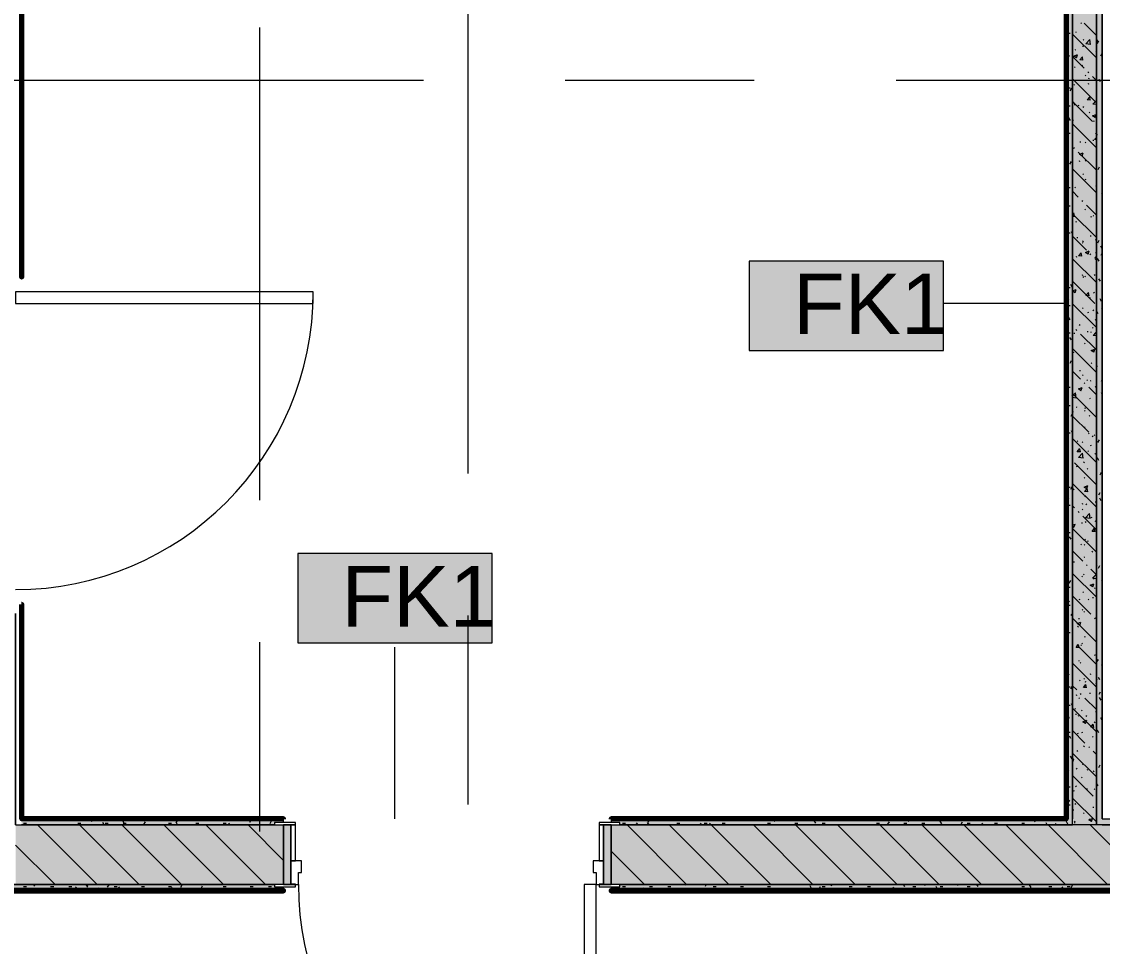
# Model space of a CAD drawing. Header units: millimetres. Extents: x -3817 to 677485, y -22715 to 103890.
# Drawn here: x 401343 to 404973, y 20311 to 23416 of the extents above; entities that cross this region are included whole.
import ezdxf

# ---------------------------------------------------------------- set-up
doc = ezdxf.new("R2010")
doc.units = ezdxf.units.MM
doc.layers.add('PDF _Геометрия', color=7, linetype='Continuous', true_color=0x1d1d1d)
doc.layers.add('PDF _Сплошная заливка', color=7, linetype='Continuous', true_color=0xffffff)
doc.layers.add('PDF _Текст', color=7, linetype='Continuous')
doc.styles.add('PDF GOST-Common', font='arial.ttf')

msp = doc.modelspace()

# ---------------------------------------------------------------- hatches: boundary and pattern name
at = {"layer": 'PDF _Сплошная заливка', "transparency": 33554559}
for points in [[(404872.9, 20719), (404952.9, 20719), (404952.9, 28819), (404872.9, 28819), (404872.9, 20739)], [(404852.9, 20739), (404872.9, 20739), (404872.9, 24619), (404852.9, 24619), (404852.9, 20740)]]:
    msp.add_hatch(color=256, dxfattribs=at).paths.add_polyline_path(points)
h = msp.add_hatch(color=256, dxfattribs=at)
h.paths.add_polyline_path([(404872.9, 20719), (404872.9, 20739), (403322.9, 20739), (403322.9, 20727), (403352.9, 20727), (403352.9, 20719), (404519.5, 20719)], flags=0)
h.paths.add_polyline_path([(401518.8, 20719), (402192.9, 20719.7), (402192.9, 20727), (402222.9, 20727), (402222.9, 20739), (401342.9, 20739), (401342.9, 20719)], flags=0)
h = msp.add_hatch(color=256, dxfattribs=at)
h.paths.add_polyline_path([(411482.9, 20519), (411482.9, 20719), (407462.9, 20719), (407462.9, 20519), (411271.2, 20519)], flags=0)
h.paths.add_polyline_path([(402192.9, 20519), (402222.9, 20519), (402222.9, 20719), (401322.9, 20719), (401322.9, 20519), (401518.8, 20519)], flags=0)
h.paths.add_polyline_path([(403352.9, 20519), (405862.9, 20519), (405862.9, 20719), (403322.9, 20719), (403322.9, 20519)], flags=0)
h.paths.add_polyline_path([(400822.9, 20519), (400822.9, 20719), (394042.9, 20719), (394042.9, 20519), (400018.4, 20519)], flags=0)
h = msp.add_hatch(color=256, dxfattribs=at)
h.paths.add_polyline_path([(411742.9, 20499), (411742.9, 20519), (407492.9, 20518.9), (407492.9, 20511), (407462.9, 20511), (407462.9, 20499), (411741.9, 20499)], flags=0)
h.paths.add_polyline_path([(403352.9, 20499), (406362.9, 20499), (406362.9, 20511), (406332.9, 20511), (406332.9, 20519), (403352.9, 20518.8), (403352.9, 20511), (403322.9, 20511), (403322.9, 20499)], flags=0)
h.paths.add_polyline_path([(402222.9, 20499), (402222.9, 20511), (402192.9, 20511), (402192.9, 20519), (394042.9, 20519), (394042.9, 20499), (402192.9, 20499)], flags=0)

# ---------------------------------------------------------------- linework, layer by layer
at = {"layer": 'PDF _Геометрия', "color": 9, "lineweight": 9, "true_color": 0xc0c0c0}
for points in [[(404952.9, 28819), (404952.9, 20719), (404952.9, 28799), (407612.9, 28799), (407612.9, 28519), (407612.9, 28499)], [(402222.9, 20727), (402222.9, 20739)], [(403322.9, 20739), (403322.9, 20727)], [(402222.9, 20519), (402222.9, 20719)], [(403322.9, 20719), (403322.9, 20519)], [(394063.9, 20499), (402222.9, 20499), (402222.9, 20511)], [(403322.9, 20511), (403322.9, 20499), (406362.9, 20499), (406362.9, 20511)]]:
    msp.add_lwpolyline(points, dxfattribs=at)
at = {"layer": 'PDF _Геометрия', "color": 231, "lineweight": 9, "true_color": 0xff80c0}
for points in [[(404972.9, 28799), (404972.9, 28798), (404972.9, 20739), (404973.9, 20739), (405842.9, 20739), (405842.9, 20740), (405842.9, 21039)], [(403322.9, 20739), (404852.9, 20739), (404852.9, 20740), (404852.9, 24599), (404851.9, 24599), (404012.9, 24599)], [(401342.9, 21459), (401342.9, 20739), (401343.9, 20739), (402222.9, 20739)]]:
    msp.add_lwpolyline(points, dxfattribs=at)
at = {"layer": 'PDF _Геометрия', "color": 7, "lineweight": 9}
for points in [[(404972.9, 20739), (404972.9, 28798)], [(404972.9, 20719), (405862.9, 20719), (404972.9, 20719), (404952.9, 20719), (404872.9, 20719), (403352.9, 20719), (404872.9, 20719), (404872.9, 20739), (404872.9, 24619)], [(404852.9, 24619), (404532.9, 24619), (404852.9, 24619), (404872.9, 24619), (404872.9, 20739)], [(404852.9, 24599), (404852.9, 20740)], [(404852.4, 22470), (404439.9, 22470)], [(401322.9, 20719), (401322.9, 21429), (401322.9, 20719), (401342.9, 20719), (402192.9, 20719), (401342.9, 20719)], [(402597, 20739.5), (402597, 21316.2)], [(406332.9, 20519), (403352.9, 20519), (406332.9, 20519), (405862.9, 20519), (405862.9, 21019), (406362.9, 21019), (406362.9, 20727)], [(402222.9, 20739), (401343.9, 20739)], [(404852.9, 20739), (403322.9, 20739)], [(394042.9, 20499), (394042.9, 18419), (394042.9, 20499), (394042.9, 20519), (402192.9, 20519), (394042.9, 20519)]]:
    msp.add_lwpolyline(points, dxfattribs=at)
at = {"layer": 'PDF _Геометрия', "color": 231, "lineweight": 70, "true_color": 0xff80c0}
for points in [[(403739.1, 28448), (404851.9, 28448), (404851.9, 25140), (404012.9, 25140), (404011.9, 25140), (404011.9, 24599), (404011.9, 24598), (404851.9, 24598), (404851.9, 20740), (403322.9, 20740), (403322.9, 20739)], [(402222.9, 20739), (402222.9, 20740), (401343.9, 20740), (401343.9, 21459), (401342.9, 21459)], [(394062.9, 20499), (394062.9, 18419), (394063.9, 18419), (394063.9, 20498), (402222.9, 20498), (402222.9, 20499), (394063.9, 20499)]]:
    msp.add_lwpolyline(points, dxfattribs=at)
for points in [[(401342.9, 27119), (401342.9, 22559), (401343.9, 22559), (401343.9, 27119)], [(406362.9, 20499), (403322.9, 20499), (403322.9, 20498), (406362.9, 20498)]]:
    msp.add_lwpolyline(points, close=True, dxfattribs=at)
at = {"layer": 'PDF _Геометрия', "color": 253, "lineweight": 9, "true_color": 0xaaaaaa}
for points in [[(402842.9, 21898.7), (402842.9, 23486.2)], [(402142.9, 21808.7), (402142.9, 23396.2)], [(401105, 23219), (402692.5, 23219)], [(403168.8, 23219), (403803.8, 23219)], [(404280, 23219), (405867.5, 23219)], [(402842.9, 20787.4), (402842.9, 21422.4)], [(402142.9, 20697.4), (402142.9, 21332.4)]]:
    msp.add_lwpolyline(points, dxfattribs=at)
at = {"layer": 'PDF _Геометрия', "color": 253, "lineweight": 9, "true_color": 0x9b9b9b}
for points in [[(404854.9, 23411.3), (404852.9, 23407.8)], [(404854.5, 23376.9), (404864.5, 23376.9)], [(404952.9, 23346.4), (404956, 23346.4)], [(404958.9, 23349.3), (404953.9, 23358)], [(404960.5, 23350.3), (404955.4, 23341.6)], [(404971.6, 23308.7), (404966.6, 23300)], [(404862, 23301.6), (404856.9, 23292.9)], [(404857.9, 23233.6), (404852.9, 23225)], [(404952.9, 23255), (404956, 23255)], [(404857.4, 23220.3), (404852.9, 23228.2)], [(404967.1, 23213.2), (404962.1, 23221.9)], [(404854.5, 23194), (404864.5, 23194)], [(404869, 23192), (404864, 23183.2)], [(404854.5, 23133.1), (404864.5, 23133.1)], [(404952.9, 23133.1), (404956, 23133.1)], [(404865.6, 23084.2), (404860.6, 23092.9)], [(404854.5, 23041.6), (404864.5, 23041.6)], [(404955.3, 23036.6), (404952.9, 23032.4)], [(404856.8, 22987.9), (404852.9, 22981.1)], [(404952.9, 23011.2), (404956, 23011.2)], [(404953, 22993.9), (404952.9, 22994)], [(404867.9, 22946.2), (404862.9, 22937.5)], [(404952.9, 22919.7), (404956, 22919.7)], [(404962.4, 22926.9), (404957.3, 22918.2)], [(404854.5, 22858.8), (404864.5, 22858.8)], [(404972.9, 22837.4), (404971.3, 22840.1)], [(404854.5, 22797.8), (404864.5, 22797.8)], [(404952.9, 22797.8), (404956, 22797.8)], [(404854.5, 22706.4), (404864.5, 22706.4)], [(404872.9, 22705.9), (404869.8, 22711.1)], [(404952.9, 22675.9), (404956, 22675.9)], [(404961.3, 22681.2), (404956.2, 22672.5)], [(404972.9, 22654.6), (404968.4, 22662.4)], [(404962.2, 22612.1), (404957.2, 22620.8)], [(404972.4, 22639.5), (404967.4, 22630.8)], [(404952.9, 22584.4), (404956, 22584.4)], [(404858.7, 22564.4), (404853.6, 22555.7)], [(404966.3, 22544), (404961.3, 22552.8)], [(404854.5, 22523.5), (404864.5, 22523.5)], [(404871.9, 22524.7), (404866.9, 22533.4)], [(404860.7, 22483.1), (404855.7, 22491.8)], [(404970.4, 22476), (404965.4, 22484.7)], [(404854.5, 22462.5), (404864.5, 22462.5)], [(404952.9, 22462.5), (404956, 22462.5)], [(404959.2, 22434.4), (404954.2, 22443.1)], [(404972.9, 22457.4), (404970.4, 22453.1)], [(404864.8, 22415), (404859.8, 22423.8)], [(404854.5, 22371.1), (404864.5, 22371.1)], [(404868.9, 22347), (404863.9, 22355.7)], [(404952.9, 22340.6), (404956, 22340.6)], [(404857.6, 22318.7), (404852.9, 22310.6)], [(404857.7, 22305.4), (404852.9, 22313.8)], [(404868.7, 22277.1), (404863.7, 22268.3)], [(404956.2, 22256.7), (404952.9, 22262.5)], [(404952.9, 22249.2), (404956, 22249.2)], [(404854.5, 22188.2), (404864.5, 22188.2)], [(404972.9, 22213.6), (404969.3, 22207.4)], [(404872.9, 22162.3), (404870.8, 22158.7)], [(404972.9, 22166.9), (404970.5, 22171)], [(404854.7, 22127.7), (404852.9, 22130.9)], [(404854.5, 22127.2), (404864.5, 22127.2)], [(404952.9, 22127.2), (404956, 22127.2)], [(404871.7, 22099.3), (404866.7, 22090.6)], [(404854.5, 22035.8), (404864.5, 22035.8)], [(404872.9, 22035.3), (404869, 22042)], [(404952.9, 22005.3), (404956, 22005.3)], [(404962.1, 22012), (404957, 22003.3)], [(404961.4, 21942.9), (404956.4, 21951.6)], [(404952.9, 21913.9), (404956, 21913.9)], [(404969.1, 21902.3), (404964.1, 21893.6)], [(404854.5, 21852.9), (404864.5, 21852.9)], [(404870.6, 21853.6), (404865.6, 21844.9)], [(404859.9, 21813.9), (404854.9, 21822.6)], [(404965.1, 21834.3), (404960, 21825.6)], [(404854.5, 21792), (404864.5, 21792)], [(404952.9, 21792), (404956, 21792)], [(404969.6, 21806.8), (404964.6, 21815.5)], [(404972.9, 21786.9), (404971.2, 21783.9)], [(404854.5, 21700.5), (404864.5, 21700.5)], [(404868.1, 21677.8), (404863.1, 21686.6)], [(404858.4, 21649.5), (404853.4, 21640.8)], [(404952.9, 21670), (404956, 21670)], [(404955.4, 21587.5), (404952.9, 21591.9)], [(404952.9, 21578.6), (404956, 21578.6)], [(404964, 21588.6), (404958.9, 21579.8)], [(404865.5, 21539.8), (404860.4, 21531.1)], [(404972.9, 21543), (404970.1, 21538.2)], [(404854.5, 21517.6), (404864.5, 21517.6)], [(404853.9, 21458.5), (404852.9, 21460.3)], [(404854.5, 21456.7), (404864.5, 21456.7)], [(404861.4, 21471.8), (404856.3, 21463.1)], [(404952.9, 21456.7), (404956, 21456.7)], [(404872.5, 21430.2), (404867.5, 21421.5)], [(404854.5, 21365.2), (404864.5, 21365.2)], [(404952.9, 21334.8), (404956, 21334.8)], [(404872.9, 21303.8), (404872.3, 21304.8)], [(404958.8, 21274.8), (404953.8, 21266.1)], [(404952.9, 21243.3), (404956, 21243.3)], [(404972.9, 21252.5), (404970.8, 21256)], [(404860.3, 21226.1), (404855.2, 21217.4)], [(404954.7, 21206.8), (404952.9, 21203.6)], [(404964.7, 21205.7), (404959.7, 21214.4)], [(404854.5, 21182.4), (404864.5, 21182.4)], [(404871.4, 21184.4), (404866.4, 21175.7)], [(404965.9, 21165.1), (404960.8, 21156.4)], [(404872.9, 21120.9), (404869.3, 21127.1)], [(404968.8, 21137.7), (404963.8, 21146.4)], [(404854.5, 21121.4), (404864.5, 21121.4)], [(404952.9, 21121.4), (404956, 21121.4)], [(404863.2, 21076.7), (404858.2, 21085.4)], [(404972.9, 21069.6), (404967.8, 21078.3)], [(404854.5, 21030), (404864.5, 21030)], [(404961.7, 21028), (404956.7, 21036.7)], [(404867.3, 21008.7), (404862.3, 21017.4)], [(404952.9, 20999.5), (404956, 20999.5)], [(404871.4, 20940.6), (404866.3, 20949.3)], [(404953.6, 20961), (404952.9, 20959.8)], [(404855.1, 20912.3), (404852.9, 20908.5)], [(404954.6, 20918.3), (404952.9, 20921.4)], [(404964.8, 20919.4), (404959.7, 20910.7)], [(404860.2, 20899), (404855.2, 20907.7)], [(404952.9, 20908), (404956, 20908)], [(404854.5, 20847.1), (404864.5, 20847.1)], [(404958.7, 20850.3), (404953.7, 20859)], [(404972.9, 20872.5), (404970.9, 20869)], [(404862.2, 20802.6), (404857.1, 20793.9)], [(404853.1, 20789.3), (404852.9, 20789.8)], [(404854.5, 20786.1), (404864.5, 20786.1)], [(404952.9, 20786.1), (404956, 20786.1)], [(401401.7, 20732.4), (401397.9, 20739)], [(401552.3, 20739), (401548.8, 20733)], [(401579.4, 20729.4), (401574.4, 20738.1)], [(401689.1, 20722.3), (401684, 20731)], [(401758, 20729.5), (401752.9, 20720.8)], [(401798.6, 20739), (401794.6, 20732)], [(401866.8, 20719.3), (401861.7, 20728)], [(401867.6, 20736.6), (401862.6, 20727.9)], [(401961.2, 20738.6), (401961, 20739)], [(402113.4, 20735.5), (402108.3, 20726.8)], [(402181.4, 20731.4), (402176.4, 20722.7)], [(403450.7, 20719), (403445.8, 20727.5)], [(403451.7, 20737.1), (403446.7, 20728.4)], [(403545.3, 20738.1), (403544.8, 20739)], [(403558.4, 20739), (403556.4, 20735.5)], [(403804.8, 20739), (403802.1, 20734.4)], [(403875.2, 20739), (403870.1, 20730.3)], [(403968.7, 20736.2), (403967.1, 20739)], [(404010.4, 20725.1), (404005.3, 20733.8)], [(404257, 20729.7), (404251.9, 20721)], [(404297.5, 20739), (404293.6, 20732.2)], [(404324.1, 20730.3), (404319.1, 20739)], [(404392.2, 20734.4), (404389.5, 20739)], [(404433.8, 20723.2), (404428.8, 20731.9)], [(404502.7, 20728.6), (404497.7, 20719.9)], [(404569.9, 20731.4), (404565.4, 20739)], [(404649.5, 20739), (404649, 20738.1)], [(404719.8, 20739), (404717, 20734.1)], [(404747.6, 20728.4), (404742.5, 20737.1)], [(404857.2, 20721.3), (404852.2, 20730)], [(401349.3, 20725.2), (401359.3, 20725.2)], [(401532.2, 20725.2), (401542.2, 20725.2)], [(401620.6, 20719), (401616, 20726.9)], [(401623.6, 20725.2), (401633.7, 20725.2)], [(401684.6, 20725.2), (401694.6, 20725.2)], [(401726.2, 20719), (401725.7, 20719.9)], [(401837, 20725.2), (401847, 20725.2)], [(401928.4, 20725.2), (401938.5, 20725.2)], [(402019.8, 20725.2), (402029.9, 20725.2)], [(402042.9, 20719), (402039.4, 20725)], [(403361, 20725.2), (403371, 20725.2)], [(403410.1, 20725.9), (403406.1, 20719)], [(403543.9, 20725.2), (403553.9, 20725.2)], [(403626.7, 20719), (403623.5, 20724.5)], [(403635.3, 20725.2), (403645.3, 20725.2)], [(403655.8, 20724.8), (403652.4, 20719)], [(403696.2, 20725.2), (403706.3, 20725.2)], [(403723.8, 20720.8), (403722.8, 20719)], [(403848.6, 20725.2), (403858.7, 20725.2)], [(403940.1, 20725.2), (403950.1, 20725.2)], [(403969.6, 20719.7), (403969.2, 20719)], [(404031.5, 20725.2), (404041.6, 20725.2)], [(404214.4, 20725.2), (404224.5, 20725.2)], [(404305.8, 20725.2), (404315.9, 20725.2)], [(404366.8, 20725.2), (404376.9, 20725.2)], [(404471.4, 20719), (404470.4, 20720.7)], [(404519.2, 20725.2), (404529.3, 20725.2)], [(404570.7, 20724.5), (404567.5, 20719)], [(404610.6, 20725.2), (404620.7, 20725.2)], [(404702.1, 20725.2), (404712.1, 20725.2)], [(404788.2, 20719), (404784.2, 20725.9)], [(404816.5, 20723.5), (404813.9, 20719)], [(401349.3, 20511.8), (401359.3, 20511.8)], [(401387.5, 20513), (401384.1, 20519)], [(401440.7, 20511.8), (401450.8, 20511.8)], [(401501.7, 20511.8), (401511.7, 20511.8)], [(401526.4, 20511.3), (401521.3, 20502.6)], [(401565.3, 20510), (401560.2, 20518.8)], [(401566, 20519), (401563, 20513.7)], [(401636, 20518.3), (401631, 20509.6)], [(401654.1, 20511.8), (401664.1, 20511.8)], [(401674.9, 20503), (401669.9, 20511.7)], [(401745.5, 20511.8), (401755.6, 20511.8)], [(401837, 20511.8), (401847, 20511.8)], [(401881.8, 20517.2), (401876.7, 20508.5)], [(401949.8, 20513.2), (401944.8, 20504.4)], [(402019.8, 20511.8), (402029.9, 20511.8)], [(402111.3, 20511.8), (402121.3, 20511.8)], [(402164.4, 20519), (402164.1, 20518.6)], [(402172.2, 20511.8), (402182.3, 20511.8)], [(403361, 20511.8), (403371, 20511.8)], [(403452.4, 20511.8), (403462.5, 20511.8)], [(403513.4, 20511.8), (403523.4, 20511.8)], [(403531.1, 20518.8), (403531, 20519)], [(403572.2, 20519), (403570.5, 20516.1)], [(403642.6, 20519), (403638.5, 20512)], [(403665.8, 20511.8), (403675.8, 20511.8)], [(403757.2, 20511.8), (403767.3, 20511.8)], [(403848.6, 20511.8), (403858.7, 20511.8)], [(403954.6, 20516.9), (403953.4, 20519)], [(403996.2, 20505.8), (403991.2, 20514.5)], [(404025.4, 20511.5), (404020.3, 20502.8)], [(404031.5, 20511.8), (404041.6, 20511.8)], [(404064.9, 20519), (404062, 20513.9)], [(404123, 20511.8), (404133, 20511.8)], [(404183.9, 20511.8), (404194, 20511.8)], [(404271.1, 20510.4), (404266.1, 20501.7)], [(404310, 20510.9), (404305.3, 20519)], [(404336.3, 20511.8), (404346.4, 20511.8)], [(404378, 20515), (404375.7, 20519)], [(404419.6, 20503.9), (404414.6, 20512.6)], [(404427.8, 20511.8), (404437.8, 20511.8)], [(404487.2, 20519), (404485.4, 20515.8)], [(404519.2, 20511.8), (404529.3, 20511.8)], [(404555.7, 20512), (404551.7, 20519)], [(404702.1, 20511.8), (404712.1, 20511.8)], [(404733.4, 20509), (404728.4, 20517.7)], [(404793.5, 20511.8), (404803.6, 20511.8)], [(404843.1, 20502), (404838.1, 20510.7)], [(404854.5, 20511.8), (404864.5, 20511.8)], [(404872.2, 20515.3), (404867.2, 20506.6)], [(404909.6, 20519), (404908.8, 20517.7)], [(401484.7, 20500.1), (401484.1, 20499)], [(401606.8, 20499), (401601.9, 20507.6)], [(401712.4, 20499), (401711.5, 20500.5)], [(401730.5, 20499), (401730.5, 20499)], [(401852.6, 20500), (401847.6, 20508.7)], [(402029.2, 20499), (402025.3, 20505.7)], [(403424.2, 20506.6), (403419.8, 20499)], [(403436.7, 20499.5), (403431.7, 20508.2)], [(403492.3, 20502.5), (403490.2, 20499)], [(403613, 20499), (403609.4, 20505.2)], [(403738, 20501.4), (403736.6, 20499)], [(404229.5, 20499.2), (404229.3, 20499)], [(404339.1, 20506.3), (404334.9, 20499)], [(404457.6, 20499), (404456.3, 20501.4)], [(404584.9, 20505.2), (404581.3, 20499)], [(404652.9, 20501.1), (404651.7, 20499)], [(404774.4, 20499), (404770, 20506.6)], [(404880, 20499), (404879.7, 20499.5)]]:
    msp.add_lwpolyline(points, dxfattribs=at)
at = {"layer": 'PDF _Геометрия', "color": 252, "lineweight": 9, "true_color": 0x878787}
for points in [[(404883.9, 23379.8), (404886.5, 23381.8)], [(404900.4, 23411.6), (404903.2, 23409.8)], [(404952.9, 23369.5), (404912.2, 23410.2)], [(404952.9, 23294), (404872.9, 23374)], [(404908.5, 23355.5), (404911, 23353.2)], [(404933.4, 23339), (404917.5, 23341.4), (404931.4, 23355.8)], [(404933.4, 23338.9), (404931.4, 23355.8)], [(404885.7, 23294), (404876.9, 23300), (404889.3, 23304.8)], [(404881.7, 23320.6), (404884.4, 23322.6)], [(404885.7, 23294), (404889.3, 23304.7)], [(404906.8, 23332.9), (404910.1, 23333.3)], [(404951.1, 23316.4), (404952.9, 23314.8)], [(404951.3, 23338.7), (404952.9, 23338.9)], [(404912.2, 23259.3), (404872.9, 23298.6)], [(404907.9, 23286.1), (404897.3, 23287), (404905.8, 23297.3)], [(404903.3, 23296.9), (404906.1, 23295.1)], [(404904.5, 23268.6), (404907.8, 23269)], [(404907.9, 23286.1), (404905.9, 23297.2)], [(404879.5, 23261.4), (404882.2, 23263.4)], [(404915.3, 23236.4), (404917.8, 23234.2)], [(404927.3, 23244.2), (404924.7, 23246.8)], [(404952.9, 23143.1), (404872.9, 23223.1)], [(404877.4, 23202.2), (404880, 23204.2)], [(404925.1, 23207.3), (404928.4, 23207.8)], [(404925.3, 23226.4), (404928.2, 23224.6)], [(404952.9, 23218.6), (404939.8, 23231.7)], [(404932.6, 23152.4), (404921.9, 23153.3), (404930.5, 23163.5)], [(404932.6, 23152.3), (404930.5, 23163.5)], [(404939.8, 23080.8), (404872.9, 23147.7)], [(404875.2, 23143), (404877.9, 23145.1)], [(404878.3, 23137.2), (404881.6, 23137.7)], [(404890.7, 23135.5), (404893.5, 23133.7)], [(404908, 23130.3), (404910.5, 23128.1)], [(404952.9, 23137), (404941.1, 23138.8), (404952.9, 23151)], [(404928.2, 23111.6), (404931, 23109.8)], [(404948.6, 23093.5), (404939.8, 23099.5), (404952.2, 23104.3)], [(404948.6, 23093.5), (404952.2, 23104.2)], [(404950.6, 23091.3), (404952.9, 23089.2)], [(404952.9, 22992.3), (404872.9, 23072.3)], [(404873.1, 23083.8), (404875.7, 23085.9)], [(404943.8, 23081.9), (404947.1, 23082.3)], [(404952.9, 23067.7), (404952.4, 23068.2)], [(404872.9, 23026.2), (404873.6, 23026.7)], [(404941.5, 23017.6), (404944.9, 23018)], [(404952.9, 23019), (404946.6, 23019.6), (404952.9, 23027.1)], [(404950.3, 23041.1), (404952.9, 23039.4)], [(404879.5, 22990.3), (404877, 22992.8)], [(404897, 23011.7), (404900.4, 23012.2)], [(404914.8, 23011.3), (404917.3, 23009)], [(404952.9, 22916.9), (404892.1, 22977.7)], [(404894.8, 22947.5), (404898.1, 22947.9)], [(404905.3, 22964.6), (404896.5, 22970.6), (404908.9, 22975.3)], [(404905.3, 22964.5), (404909, 22975.3)], [(404915.6, 22950.3), (404918.5, 22948.5)], [(404952.9, 22841.4), (404872.9, 22921.4)], [(404907.5, 22905.2), (404909.9, 22902.9)], [(404915.3, 22886.2), (404918.7, 22886.7)], [(404892.1, 22826.8), (404872.9, 22846)], [(404880.3, 22859.9), (404883.1, 22858.1)], [(404950.1, 22866.1), (404952.5, 22863.9)], [(404907.1, 22811.7), (404904.6, 22814.3)], [(404952.9, 22766), (404919.7, 22799.2)], [(404872.9, 22768.6), (404877, 22773.5)], [(404952.9, 22690.5), (404872.9, 22770.5)], [(404872.9, 22762.9), (404879.1, 22762.3)], [(404879.1, 22762.3), (404877, 22773.4)], [(404914.3, 22786.1), (404916.8, 22783.9)], [(404934.1, 22760.7), (404937.4, 22761.2)], [(404940.5, 22765), (404943.4, 22763.2)], [(404883.1, 22745.2), (404885.9, 22743.4)], [(404952.4, 22742), (404952.9, 22742.4)], [(404919.7, 22648.3), (404872.9, 22695.1)], [(404887.3, 22690.6), (404890.6, 22691.1)], [(404931.8, 22696.5), (404935.1, 22696.9)], [(404905.2, 22674.7), (404908, 22672.8)], [(404906.9, 22680), (404909.4, 22677.8)], [(404950.3, 22682.8), (404952.9, 22684.8)], [(404952.9, 22539.7), (404872.9, 22619.7)], [(404885, 22626.4), (404888.4, 22626.8)], [(404903.7, 22628.6), (404893.1, 22629.5), (404901.7, 22639.7)], [(404903.7, 22628.5), (404901.7, 22639.7)], [(404924.9, 22635.1), (404916.1, 22641.1), (404928.5, 22645.9)], [(404925, 22635.1), (404928.6, 22645.8)], [(404934.8, 22633.2), (404932.3, 22635.7)], [(404952.9, 22615.1), (404947.4, 22620.6)], [(404948.1, 22623.7), (404950.8, 22625.7)], [(404949.6, 22641), (404952, 22638.7)], [(404952.4, 22635.2), (404952.9, 22635.3)], [(404872.9, 22582.3), (404873.4, 22582)], [(404947.4, 22469.8), (404872.9, 22544.3)], [(404905.6, 22565.1), (404908.9, 22565.5)], [(404908, 22559.9), (404910.9, 22558.1)], [(404913.8, 22561), (404916.2, 22558.7)], [(404946, 22564.5), (404948.6, 22566.5)], [(404872.9, 22512.2), (404885.3, 22517)], [(404872.9, 22512.1), (404881.7, 22506.2)], [(404881.7, 22506.1), (404885.3, 22516.9)], [(404943.8, 22505.3), (404946.5, 22507.3)], [(404928.4, 22494.8), (404917.8, 22495.8), (404926.3, 22506)], [(404928.4, 22494.8), (404926.3, 22505.9)], [(404930.1, 22489.4), (404932.9, 22487.6)], [(404952.9, 22388.8), (404872.9, 22468.8)], [(404906.4, 22454.9), (404908.9, 22452.6)], [(404924.3, 22439.6), (404927.7, 22440.1)], [(404941.6, 22446.1), (404944.3, 22448.1)], [(404895.5, 22398.6), (404898.3, 22396.8)], [(404949, 22415.9), (404951.5, 22413.6)], [(404877.6, 22369.5), (404880.9, 22369.9)], [(404887, 22379.3), (404884.5, 22381.8)], [(404952.9, 22313.4), (404899.6, 22366.7)], [(404922.1, 22375.4), (404925.4, 22375.8)], [(404933, 22374.7), (404935.8, 22372.9)], [(404939.5, 22386.9), (404942.1, 22388.9)], [(404952.9, 22361.1), (404942.4, 22362), (404951, 22372.2)], [(404952.9, 22362), (404951, 22372.2)], [(404913.2, 22335.8), (404915.7, 22333.6)], [(404937.3, 22327.7), (404940, 22329.7)], [(404952.9, 22237.9), (404872.9, 22317.9)], [(404875.3, 22305.2), (404878.6, 22305.7)], [(404944.5, 22305.7), (404935.7, 22311.7), (404948.2, 22316.4)], [(404942.6, 22314.1), (404946, 22314.5)], [(404944.6, 22305.6), (404948.2, 22316.4)], [(404935.1, 22268.5), (404937.8, 22270.6)], [(404899.6, 22215.8), (404872.9, 22242.5)], [(404895.9, 22244), (404899.2, 22244.4)], [(404905.9, 22229.7), (404908.4, 22227.5)], [(404901.3, 22176.8), (404892.4, 22182.7), (404904.9, 22187.5)], [(404901.3, 22176.7), (404904.9, 22187.4)], [(404914.7, 22200.7), (404912.2, 22203.2)], [(404920.4, 22213.3), (404923.2, 22211.5)], [(404952.9, 22162.5), (404927.3, 22188.2)], [(404933, 22209.3), (404935.6, 22211.4)], [(404948.5, 22190.7), (404951, 22188.4)], [(404872.9, 22158.9), (404883.1, 22169.5)], [(404952.9, 22087.1), (404872.9, 22167.1)], [(404872.9, 22154.5), (404885, 22152.6)], [(404885.1, 22152.6), (404883.1, 22169.4)], [(404930.8, 22150.1), (404933.5, 22152.2)], [(404874.9, 22104.7), (404872.9, 22115.5)], [(404885, 22122.9), (404887.8, 22121.1)], [(404912.7, 22110.7), (404915.2, 22108.4)], [(404914.6, 22118.5), (404917.9, 22118.9)], [(404872.9, 22104.9), (404874.9, 22104.8)], [(404927.3, 22037.3), (404872.9, 22091.7)], [(404928.7, 22091), (404931.3, 22093)], [(404912.3, 22054.2), (404915.7, 22054.7)], [(404952.9, 21936.2), (404872.9, 22016.2)], [(404887.9, 22008.2), (404890.7, 22006.4)], [(404905.4, 22004.6), (404907.8, 22002.3)], [(404926.5, 22031.8), (404929.2, 22033.8)], [(404942.3, 22022.2), (404939.8, 22024.7)], [(404945.3, 22028.1), (404948.1, 22026.3)], [(404899.5, 21971), (404888.9, 21972), (404897.5, 21982.2)], [(404908.6, 21950), (404892.8, 21952.4), (404906.6, 21966.9)], [(404899.6, 21971), (404897.5, 21982.1)], [(404908.6, 21949.9), (404906.7, 21966.8)], [(404924.3, 21972.6), (404927, 21974.6)], [(404932.9, 21993), (404936.2, 21993.4)], [(404948, 21965.6), (404950.4, 21963.3)], [(404952.9, 21860.8), (404879.5, 21934.2)], [(404909.9, 21937.7), (404912.8, 21935.9)], [(404886.1, 21922.8), (404889.5, 21923.3)], [(404922.2, 21913.4), (404924.8, 21915.4)], [(404952.9, 21785.3), (404872.9, 21865.3)], [(404920.9, 21847.3), (404912, 21853.3), (404924.5, 21858.1)], [(404912.2, 21885.5), (404914.7, 21883.3)], [(404920, 21854.2), (404922.7, 21856.2)], [(404920.9, 21847.3), (404924.5, 21858)], [(404951.7, 21867.5), (404952.9, 21867.7)], [(404875.3, 21846.8), (404878.1, 21845)], [(404912.8, 21823), (404915.6, 21821.2)], [(404924.2, 21837.3), (404913.6, 21838.2), (404922.2, 21848.4)], [(404924.2, 21837.2), (404922.2, 21848.4)], [(404879.5, 21783.3), (404872.9, 21789.9)], [(404904.9, 21797.4), (404908.2, 21797.8)], [(404917.8, 21795), (404920.5, 21797.1)], [(404949.4, 21803.2), (404952.7, 21803.7)], [(404894.6, 21768.2), (404892.1, 21770.8)], [(404904.9, 21779.5), (404907.3, 21777.2)], [(404952.9, 21709.9), (404907.1, 21755.7)], [(404932.2, 21747.4), (404916.4, 21749.8), (404930.2, 21764.2)], [(404932.2, 21747.3), (404930.2, 21764.2)], [(404934.8, 21752.4), (404937.7, 21750.6)], [(404872.9, 21725.9), (404881.2, 21729.1)], [(404872.9, 21721.6), (404877.6, 21718.4)], [(404952.9, 21634.4), (404872.9, 21714.4)], [(404877.6, 21718.3), (404881.3, 21729.1)], [(404902.6, 21733.1), (404905.9, 21733.5)], [(404915.7, 21735.8), (404918.3, 21737.9)], [(404948.9, 21703.6), (404938.3, 21704.5), (404946.8, 21714.7)], [(404948.9, 21703.5), (404946.8, 21714.6)], [(404947.5, 21740.4), (404949.9, 21738.2)], [(404913.5, 21676.6), (404916.2, 21678.7)], [(404923.2, 21671.9), (404926.5, 21672.3)], [(404907.1, 21604.8), (404872.9, 21639.1)], [(404900.2, 21661.6), (404903, 21659.8)], [(404911.7, 21660.4), (404914.1, 21658.1)], [(404937.7, 21637.7), (404940.5, 21635.9)], [(404876.4, 21601.7), (404879.7, 21602.2)], [(404911.4, 21617.4), (404914, 21619.5)], [(404952.9, 21483.6), (404872.9, 21563.6)], [(404922.2, 21589.7), (404919.7, 21592.2)], [(404952.9, 21559.1), (404934.8, 21577.1)], [(404904.3, 21554.3), (404906.8, 21552)], [(404909.2, 21558.3), (404911.9, 21560.3)], [(404940.5, 21517.9), (404931.7, 21523.8), (404944.1, 21528.6)], [(404952.9, 21545.2), (404939.9, 21547.2), (404952.9, 21560.7)], [(404940.5, 21517.8), (404944.1, 21528.5)], [(404941.9, 21546.4), (404945.2, 21546.8)], [(404907, 21499.1), (404909.7, 21501.1)], [(404946.9, 21515.3), (404949.4, 21513)], [(404934.8, 21426.3), (404872.9, 21488.2)], [(404895.2, 21476.3), (404898.5, 21476.7)], [(404925.1, 21476.4), (404928, 21474.5)], [(404939.7, 21482.1), (404943, 21482.6)], [(404904.9, 21439.9), (404907.5, 21441.9)], [(404911.1, 21435.2), (404913.6, 21433)], [(404952.9, 21332.7), (404872.9, 21412.7)], [(404897.2, 21388.9), (404888.4, 21394.9), (404900.8, 21399.7)], [(404889.8, 21386), (404892.6, 21384.2)], [(404892.9, 21412), (404896.2, 21412.4)], [(404897.3, 21388.9), (404900.9, 21399.6)], [(404902.7, 21380.7), (404905.4, 21382.7)], [(404949.9, 21411.2), (404947.4, 21413.7)], [(404913.5, 21350.7), (404916.8, 21351.2)], [(404874.5, 21335.8), (404872.9, 21337.3)], [(404895.4, 21313.5), (404884.7, 21314.4), (404893.3, 21324.6)], [(404952.9, 21257.3), (404887, 21323.2)], [(404895.4, 21313.4), (404893.3, 21324.6)], [(404900.6, 21321.5), (404903.2, 21323.5)], [(404903.8, 21329.2), (404906.3, 21326.9)], [(404946.4, 21290.1), (404948.9, 21287.9)], [(404950, 21291.1), (404952.9, 21289.3)], [(404952.9, 21181.8), (404872.9, 21261.8)], [(404892.6, 21271.2), (404895.5, 21269.4)], [(404898.4, 21262.3), (404901, 21264.4)], [(404896.2, 21203.1), (404898.9, 21205.2)], [(404910.6, 21210.1), (404913.1, 21207.8)], [(404914.7, 21200.7), (404917.5, 21198.9)], [(404932.2, 21225.3), (404935.5, 21225.7)], [(404887, 21172.3), (404872.9, 21186.5)], [(404920, 21179.8), (404909.4, 21180.7), (404918, 21190.9)], [(404920, 21179.7), (404918, 21190.8)], [(404952.9, 21193.3), (404951.3, 21194.4), (404952.9, 21195)], [(404885.4, 21155.1), (404888.7, 21155.6)], [(404894.1, 21143.9), (404896.7, 21146)], [(404902.1, 21157.2), (404899.6, 21159.7)], [(404952.9, 21106.5), (404914.7, 21144.7)], [(404929.9, 21161), (404933.3, 21161.4)], [(404952.9, 21031), (404872.9, 21111)], [(404880.1, 21109.9), (404882.9, 21108.1)], [(404883.2, 21090.9), (404886.5, 21091.3)], [(404903.3, 21104), (404905.7, 21101.8)], [(404950.5, 21099.7), (404952.9, 21100)], [(404891.9, 21084.7), (404894.6, 21086.8)], [(404916.8, 21059.5), (404908, 21065.4), (404920.5, 21070.2)], [(404916.9, 21059.4), (404920.5, 21070.2)], [(404917.5, 21086), (404920.4, 21084.2)], [(404944.7, 21046), (404934.1, 21046.9), (404942.6, 21057.2)], [(404944.7, 21046), (404942.7, 21057.1)], [(404945.9, 21065), (404948.4, 21062.7)], [(404914.7, 20993.8), (404872.9, 21035.6)], [(404889.7, 21025.6), (404892.4, 21027.6)], [(404903.7, 21029.6), (404907, 21030)], [(404910.1, 20985), (404912.6, 20982.7)], [(404939.6, 21015.5), (404942.4, 21013.7)], [(404952.9, 20880.1), (404872.9, 20960.1)], [(404887.6, 20966.4), (404890.2, 20968.4)], [(404929.8, 20978.7), (404927.3, 20981.2)], [(404952.9, 20955.6), (404942.3, 20966.1)], [(404872.9, 20939.6), (404877.2, 20941.3)], [(404872.9, 20931), (404873.6, 20930.6)], [(404873.6, 20930.5), (404877.2, 20941.2)], [(404885.4, 20907.2), (404888.1, 20909.2)], [(404905, 20924.6), (404907.8, 20922.8)], [(404942.3, 20815.3), (404872.9, 20884.7)], [(404902.8, 20878.9), (404905.2, 20876.6)], [(404922.5, 20904.1), (404925.8, 20904.6)], [(404942.5, 20900.7), (404945.3, 20898.9)], [(404883.3, 20848), (404885.9, 20850)], [(404920.2, 20839.9), (404923.5, 20840.3)], [(404945.4, 20839.8), (404947.8, 20837.6)], [(404952.9, 20729.2), (404872.9, 20809.2)], [(404875.7, 20834), (404879, 20834.4)], [(404873.4, 20769.7), (404876.8, 20770.2)], [(404881.1, 20788.8), (404883.8, 20790.8)], [(404940.8, 20778.6), (404944.1, 20779)], [(404878.9, 20729.6), (404881.6, 20731.7)], [(404909.6, 20759.8), (404912, 20757.5)], [(404936.5, 20730), (404927.6, 20736), (404940.1, 20740.8)], [(404929.9, 20739.4), (404932.7, 20737.6)], [(404936.5, 20730), (404940.1, 20740.7)], [(404872.9, 20719.2), (404873.3, 20719)], [(404882, 20724.7), (404879.5, 20727.3)]]:
    msp.add_lwpolyline(points, dxfattribs=at)
at = {"layer": 'PDF _Геометрия', "color": 7, "lineweight": 9}
for points in [[(404439.9, 22611.9), (403786.8, 22611.9), (403786.8, 22311.9), (404439.9, 22311.9)], [(402923.6, 21630.1), (402270.5, 21630.1), (402270.5, 21330.1), (402923.6, 21330.1)]]:
    msp.add_lwpolyline(points, close=True, dxfattribs=at)
at = {"layer": 'PDF _Геометрия', "color": 253, "lineweight": 13, "true_color": 0xaaaaaa}
for points in [[(402322.9, 22509), (401322.9, 22509), (401322.9, 22469), (402322.9, 22469)], [(402262.9, 20727), (402192.9, 20727), (402192.9, 20719), (402262.9, 20719)], [(402247.9, 20719), (402222.9, 20719), (402222.9, 20519), (402247.9, 20519)], [(402262.9, 20719), (402247.9, 20719), (402247.9, 20599), (402262.9, 20599)], [(403282.9, 20727), (403282.9, 20719), (403352.9, 20719), (403352.9, 20727)], [(403282.9, 20719), (403282.9, 20599), (403297.9, 20599), (403297.9, 20719)], [(403297.9, 20719), (403297.9, 20519), (403322.9, 20519), (403322.9, 20719)], [(402272.9, 20519), (402272.9, 20559), (402282.9, 20559), (402282.9, 20599), (402247.9, 20599), (402247.9, 20519)], [(403272.9, 20519), (403297.9, 20519), (403297.9, 20599), (403262.9, 20599), (403262.9, 20559), (403272.9, 20559)], [(402262.9, 20519), (402192.9, 20519), (402192.9, 20511), (402262.9, 20511)], [(402262.9, 20520), (402247.9, 20520), (402247.9, 20519), (402262.9, 20519)], [(403272.9, 19519), (403272.9, 20519), (403232.9, 20519), (403232.9, 19519)], [(403282.9, 20520), (403282.9, 20519), (403297.9, 20519), (403297.9, 20520)], [(403282.9, 20519), (403282.9, 20511), (403352.9, 20511), (403352.9, 20519)]]:
    msp.add_lwpolyline(points, close=True, dxfattribs=at)
at = {"layer": 'PDF _Геометрия', "lineweight": 9}
for points in [[(401596.7, 20519), (401396.7, 20719)], [(401738.1, 20519), (401538.1, 20719)], [(401879.6, 20519), (401679.6, 20719)], [(402021, 20519), (401821, 20719)], [(402162.4, 20519), (401962.4, 20719)], [(402222.9, 20599.9), (402103.8, 20719)], [(403576.6, 20519), (403376.6, 20719)], [(403718, 20519), (403518, 20719)], [(403859.5, 20519), (403659.5, 20719)], [(404000.9, 20519), (403800.9, 20719)], [(404142.3, 20519), (403942.3, 20719)], [(404283.7, 20519), (404083.7, 20719)], [(404425.1, 20519), (404225.1, 20719)], [(404566.6, 20519), (404366.6, 20719)], [(404708, 20519), (404508, 20719)], [(404849.4, 20519), (404649.4, 20719)], [(404990.8, 20519), (404790.8, 20719)], [(405132.3, 20519), (404932.3, 20719)], [(401455.3, 20519), (401322.9, 20651.4)], [(403435.2, 20519), (403322.9, 20631.3)]]:
    msp.add_lwpolyline(points, dxfattribs=at)
at = {"layer": 'PDF _Геометрия', "color": 253, "lineweight": 9, "true_color": 0xaaaaaa}
for centre, start, end in [((401322.9, 22509), 270, 360), ((403272.9, 20519), 180.0001, 270)]:
    msp.add_arc(centre, 1000, start, end, dxfattribs=at)
at = {"layer": 'PDF _Сплошная заливка', "lineweight": 35, "transparency": 33554559}
for points in [[(404972.9, 20719), (404972.9, 28819), (404952.9, 20719), (404952.9, 28819)], [(404972.9, 20719), (405862.9, 20719), (404972.9, 20739), (405862.9, 20739)], [(402222.9, 20519), (402247.9, 20519), (402222.9, 20719), (402247.9, 20719)], [(403297.9, 20519), (403322.9, 20519), (403297.9, 20719), (403322.9, 20719)]]:
    msp.add_solid(points, dxfattribs=at)
at = {"layer": 'PDF _Сплошная заливка', "lineweight": 9, "transparency": 33554559}
for points in [[(404439.9, 22611.9), (403786.8, 22611.9), (404439.9, 22311.9), (403786.8, 22311.9)], [(402923.6, 21630.1), (402270.5, 21630.1), (402923.6, 21330.1), (402270.5, 21330.1)]]:
    msp.add_solid(points, dxfattribs=at)
at = {"layer": 'PDF _Сплошная заливка', "color": 254, "lineweight": 35, "true_color": 0xffb9dc, "transparency": 33554559}
for points in [[(404972.9, 20739), (404973.9, 20740), (404972.9, 21861.9)], [(401342.9, 20739), (401343.9, 20740), (401342.9, 20927.5)], [(402222.9, 20739), (402222.9, 20740), (401518.8, 20739)], [(404852.9, 20739), (404851.9, 20740), (404519.5, 20739)], [(402222.9, 20498), (402222.9, 20499), (401518.8, 20498)]]:
    msp.add_solid(points, dxfattribs=at)

# ---------------------------------------------------------------- texts
at = {"layer": 'PDF _Текст', "char_height": 203.2, "attachment_point": 4, "style": 'PDF GOST-Common'}
for insert in [(403933.9, 22468.5), (402417.6, 21486.7)]:
    msp.add_mtext('FK1', dxfattribs=dict(at, insert=insert))

doc.saveas('drawing.dxf')
